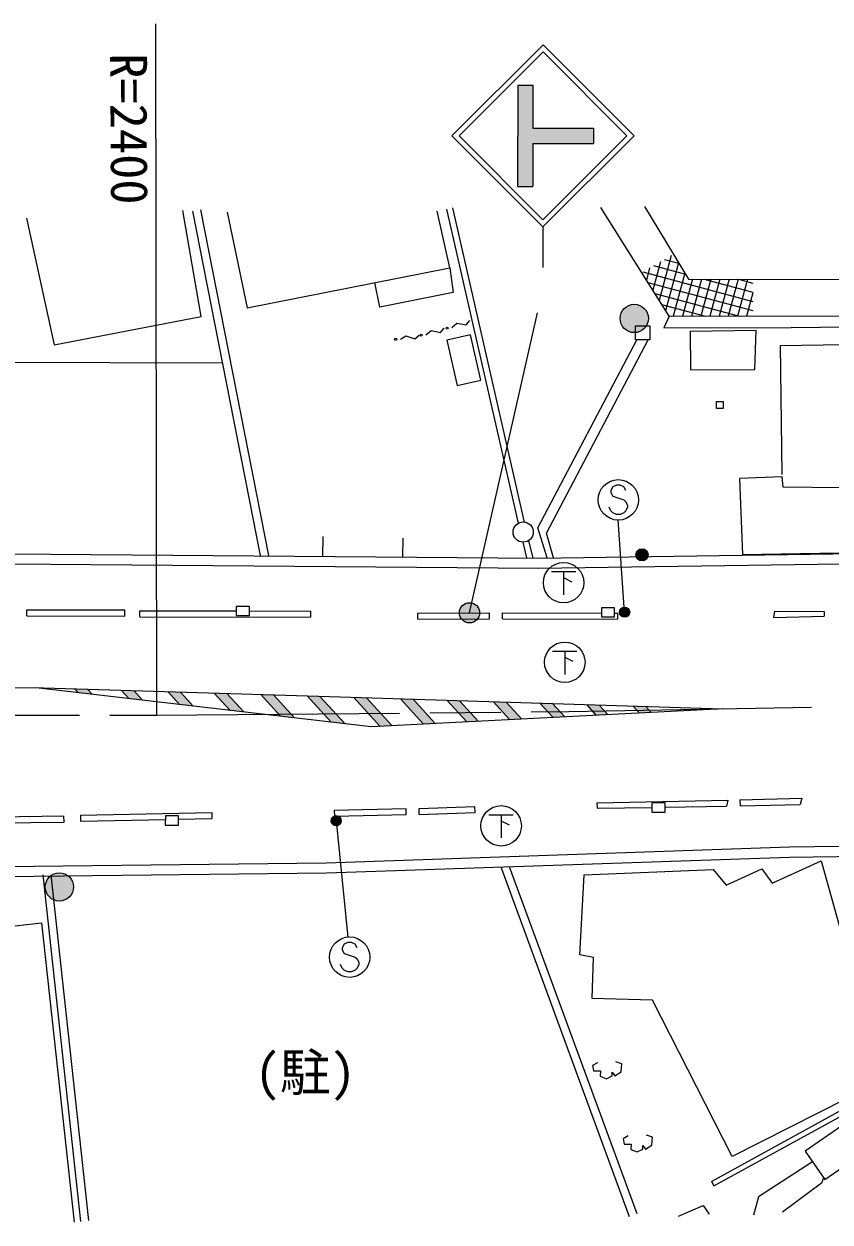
# Model space of a CAD drawing. Units: millimetres at full size, sheet at 1:1000; details may follow other scales. Extents: x 40000 to 680000, y 20000 to 380000.
# Drawn here: x 158241 to 198086, y 258583 to 317790 of the extents above; entities that cross this region are included whole.
import ezdxf
from ezdxf.enums import TextEntityAlignment as Align

# ---------------------------------------------------------------- set-up
doc = ezdxf.new("R2010")
doc.units = ezdxf.units.MM
doc.header["$LTSCALE"] = 1000
doc.linetypes.add('CHAIN', pattern=[18.5, 12, -1.5, 3.5, -1.5])
for name, color, linetype, lineweight in [('M-BGD', 7, 'Continuous', 25), ('M-BGD-EXST', 7, 'Continuous', 25), ('M-BMK', 2, 'CHAIN', 13), ('M-STR-STRC', 7, 'Continuous', 25)]:
    doc.layers.add(name, color=color, linetype=linetype, lineweight=lineweight)
doc.styles.add('ＭＳ ゴシック', font='')
doc.styles.get('ＭＳ ゴシック').set_extended_font_data('MS Gothic')

msp = doc.modelspace()

# ---------------------------------------------------------------- hatches: boundary and pattern name
at = {"layer": 'M-BGD'}
for points in [[(182649, 314761), (183399, 314761), (183397, 312636), (186397, 312634), (186397, 311884), (183397, 311886), (183395, 309761), (182645, 309761)], [(187709, 303237, 0.41421), (188409, 302536, 0.41421), (189109, 303236, 1)], [(189092, 291555, 0.41421), (188792, 291856, 0.41421), (188492, 291556, 1)], [(180766, 288691, 0.41421), (180266, 289191, 0.41421), (179766, 288691, 1)], [(188182, 288723, 0.41421), (187932, 288974, 0.41421), (187682, 288724, 0.41421), (187932, 288474, 0.41421)], [(161373, 284919), (160746, 284938), (160922, 284745), (161605, 284666)], [(163674, 284848), (163046, 284867), (163424, 284453), (164106, 284374)], [(165974, 284776), (165346, 284796), (165926, 284161), (166608, 284082)], [(168274, 284705), (167646, 284724), (168427, 283869), (169110, 283790)], [(170574, 284633), (169946, 284653), (170929, 283577), (171611, 283497)], [(172874, 284562), (172247, 284581), (173431, 283285), (174113, 283205)], [(175174, 284490), (174547, 284510), (175855, 283077), (176438, 283107)], [(177474, 284419), (176847, 284438), (177990, 283186), (178573, 283216)], [(179774, 284348), (179147, 284367), (180125, 283296), (180708, 283325)], [(182074, 284276), (181447, 284296), (182260, 283405), (182843, 283435)], [(184374, 284205), (183747, 284224), (184395, 283514), (184978, 283544)], [(186674, 284133), (186047, 284153), (186530, 283623), (187113, 283653)], [(188974, 284062), (188347, 284081), (188665, 283733), (189248, 283763)], [(173928, 278417, 0.41421), (173678, 278667, 0.41421), (173428, 278417, 1)], [(159293, 275143, 0.41421), (159993, 274443, 0.41421), (160693, 275142, 1)]]:
    msp.add_hatch(color=256, dxfattribs=at).paths.add_polyline_path(points)

# ---------------------------------------------------------------- linework, layer by layer
for p, q in [((164808, 283635), (164765, 317790)), ((179398, 312264), (183901, 316761)), ((188398, 312257), (183901, 316761)), ((179751, 312264), (183901, 316407)), ((188045, 312258), (183901, 316407)), ((182649, 314761), (182645, 309761)), ((182649, 314761), (183399, 314761)), ((183399, 314761), (183397, 312636)), ((183397, 312636), (186397, 312634)), ((186397, 312634), (186397, 311884)), ((179398, 312264), (183895, 307760)), ((179751, 312264), (183895, 308114)), ((183895, 308114), (188045, 312258)), ((183895, 307761), (188398, 312257)), ((183397, 311886), (183395, 309761)), ((183397, 311886), (186397, 311884)), ((182645, 309761), (183395, 309761)), ((166571, 308534), (169922, 291520)), ((166963, 308611), (170330, 291516)), ((182683, 293120), (179143, 308635)), ((182978, 293176), (179435, 308702)), ((183895, 307760), (183893, 305760)), ((190239, 306349), (189640, 304122)), ((190239, 306349), (189640, 304122)), ((189902, 306156), (190613, 305965)), ((189902, 306156), (190613, 305965)), ((188825, 305540), (194273, 304076)), ((188825, 305540), (194273, 304076)), ((189168, 305736), (189006, 305131)), ((189168, 305736), (189006, 305131)), ((189703, 306042), (189323, 304627)), ((189703, 306042), (189323, 304627)), ((189363, 305848), (190943, 305424)), ((189363, 305848), (190943, 305424)), ((190596, 305993), (189958, 303618)), ((190596, 305993), (189958, 303618)), ((189076, 305019), (194274, 303622)), ((189076, 305019), (194274, 303622)), ((190910, 305476), (190339, 303349)), ((190910, 305476), (190339, 303349)), ((191283, 305176), (190792, 303348)), ((191283, 305176), (190792, 303348)), ((191735, 305175), (191244, 303348)), ((191735, 305175), (191244, 303348)), ((192188, 305174), (191697, 303348)), ((192188, 305174), (191697, 303348)), ((191868, 305175), (194271, 304529)), ((191868, 305175), (194271, 304529)), ((192641, 305174), (192150, 303347)), ((192641, 305174), (192150, 303347)), ((193094, 305173), (192603, 303347)), ((193094, 305173), (192603, 303347)), ((193547, 305173), (193056, 303347)), ((193547, 305173), (193056, 303347)), ((194000, 305172), (193509, 303346)), ((194000, 305172), (193509, 303346)), ((193562, 305173), (194270, 304983)), ((193562, 305173), (194270, 304983)), ((189419, 304474), (193616, 303346)), ((189419, 304474), (193616, 303346)), ((194271, 304497), (193962, 303346)), ((194271, 304497), (193962, 303346)), ((189763, 303929), (191926, 303347)), ((189763, 303929), (191926, 303347)), ((180266, 288691), (183631, 303515)), ((190106, 303383), (190235, 303349)), ((190106, 303383), (190235, 303349)), ((149331, 301110), (168045, 301047)), ((187932, 288724), (187619, 293290)), ((173010, 292456), (173001, 291492)), ((176965, 292373), (176957, 291456)), ((182894, 292180), (183081, 291401)), ((183184, 292256), (183391, 291398)), ((158379, 288536), (158379, 288836)), ((158379, 288836), (163224, 288832)), ((158379, 288536), (163224, 288532)), ((163224, 288532), (163224, 288832)), ((163962, 288492), (163963, 288792)), ((163962, 288492), (172421, 288477)), ((163963, 288792), (168737, 288783)), ((169387, 288782), (172422, 288777)), ((172421, 288477), (172422, 288777)), ((177706, 288675), (181245, 288697)), ((177708, 288375), (177706, 288675)), ((177708, 288375), (181247, 288397)), ((181247, 288397), (181245, 288697)), ((181891, 288395), (181892, 288695)), ((181891, 288395), (187579, 288377)), ((181892, 288695), (186782, 288680)), ((187432, 288678), (187580, 288677)), ((187580, 288677), (187579, 288377)), ((195309, 288460), (195353, 288769)), ((195309, 288460), (197790, 288528)), ((195353, 288769), (197794, 288759)), ((197794, 288759), (197790, 288528)), ((160746, 284938), (160922, 284745)), ((161374, 284919), (161605, 284666)), ((163046, 284867), (163424, 284453)), ((163674, 284847), (164106, 284374)), ((165346, 284796), (165926, 284161)), ((165974, 284776), (166608, 284082)), ((167646, 284724), (168427, 283869)), ((168274, 284705), (169110, 283790)), ((169946, 284653), (170929, 283577)), ((170574, 284633), (171611, 283497)), ((172247, 284581), (173431, 283285)), ((172874, 284562), (174113, 283205)), ((174547, 284510), (175855, 283077)), ((175174, 284490), (176438, 283107)), ((176847, 284438), (177990, 283186)), ((177474, 284419), (178573, 283216)), ((179147, 284367), (180125, 283296)), ((179774, 284348), (180708, 283325)), ((181447, 284296), (182260, 283405)), ((182074, 284276), (182843, 283435)), ((183747, 284224), (184395, 283514)), ((184374, 284205), (184978, 283544)), ((186047, 284153), (186530, 283623)), ((186674, 284133), (187113, 283653)), ((188347, 284081), (188665, 283733)), ((188974, 284062), (189248, 283763)), ((193629, 279447), (196696, 279524)), ((196696, 279524), (196612, 279221)), ((173577, 278945), (177127, 279023)), ((173577, 278945), (173584, 278645)), ((177134, 278723), (177127, 279023)), ((177772, 279027), (180527, 279115)), ((177781, 278727), (177772, 279027)), ((180536, 278815), (180527, 279115)), ((186559, 279296), (193027, 279430)), ((186559, 279296), (186581, 279038)), ((186581, 279038), (189282, 279077)), ((189932, 279086), (192963, 279129)), ((193027, 279430), (192963, 279129)), ((193629, 279447), (193636, 279147)), ((193636, 279147), (196612, 279221)), ((153638, 278557), (160219, 278649)), ((153642, 278257), (160224, 278349)), ((160224, 278349), (160219, 278649)), ((161029, 278694), (167528, 278824)), ((161029, 278694), (161035, 278394)), ((161035, 278394), (165230, 278478)), ((165880, 278491), (167534, 278524)), ((167528, 278824), (167534, 278524)), ((173584, 278645), (177134, 278723)), ((173678, 278417), (174246, 272669)), ((177781, 278727), (180536, 278815)), ((181812, 276134), (188159, 258862)), ((182233, 276149), (188535, 259000)), ((159171, 275746), (161038, 258612)), ((159573, 275748), (161435, 258656)), ((126388, 269670), (159103, 273372)), ((159103, 273372), (160725, 258583)), ((192222, 260593), (192343, 260374))]:
    msp.add_line(p, q, dxfattribs=at)
for points in [[(188907, 308770), (191093, 305176), (201984, 305162), (211269, 306681), (218807, 307920), (222678, 309763)], [(224813, 309461), (223110, 307839), (219393, 306173), (208839, 304319), (201616, 303341), (190128, 303349), (186752, 308712)], [(158370, 308186), (159740, 301937), (167004, 303339), (166092, 308573)], [(168281, 308482), (169267, 303767), (179295, 305738), (178670, 308541)], [(179295, 305738), (179459, 304518), (175830, 303795), (175592, 305010)], [(190128, 303349), (189867, 302776), (196161, 302788), (201968, 302853), (209010, 303956), (208984, 304344)], [(178113, 302435), (178362, 302636), (178825, 302547), (179008, 302752)], [(179393, 302788), (179637, 302996), (180102, 302919), (180280, 303130)], [(191166, 302618), (191196, 300690), (194369, 300719), (194433, 302647), (191166, 302596)], [(176849, 302205), (177122, 302372), (177570, 302224), (177778, 302404)], [(184098, 291401), (183644, 292887), (188535, 302173)], [(184417, 291406), (184063, 292632), (189100, 302173)], [(195716, 295531), (195632, 301899), (209303, 302114), (209546, 293036), (206926, 292938), (206861, 292628), (199455, 292487)], [(193607, 295317), (193754, 291576), (199492, 291671), (199442, 292769), (198669, 292819), (198621, 294864), (195777, 294891), (195727, 295415), (193606, 295332)], [(153514, 291639), (183674, 291395), (223940, 291978), (241511, 292290), (258659, 292290), (282908, 292140), (305477, 291768), (341417, 291033), (363607, 290663), (369379, 290978), (377517, 291701), (384345, 291771), (386532, 291696), (387290, 291682)], [(153509, 291139), (183675, 290895), (223948, 291478), (241516, 291790), (258657, 291790), (282903, 291640), (305467, 291268), (341408, 290533), (363616, 290163), (369415, 290480), (377542, 291201), (384339, 291270), (386519, 291196), (387280, 291182)], [(153416, 285028), (159200, 284986), (173341, 284547), (192784, 283944), (175408, 283054), (158837, 284989)], [(152952, 276103), (173182, 276342), (196076, 277119), (225508, 277528), (240407, 277813), (242496, 277059), (262317, 276714), (266447, 277795), (295456, 277371), (322041, 276856), (352326, 276281), (386995, 275644)], [(152949, 275603), (173192, 275842), (196088, 276619), (225516, 277028), (240324, 277312), (242404, 276561), (262377, 276212), (266508, 277294), (295448, 276871), (322031, 276356), (352317, 275781), (386986, 275144)], [(192222, 260593), (200642, 265209), (199598, 268515)], [(192343, 260374), (200942, 265089), (199843, 268568)], [(186585, 266456), (186348, 266320), (186390, 266049), (186746, 266057), (186720, 265795), (187034, 265667), (187314, 265811), (187314, 265989), (187449, 265803), (187763, 266006), (187797, 266395), (187492, 266497)], [(188099, 262835), (187862, 262700), (187904, 262428), (188260, 262437), (188234, 262174), (188548, 262047), (188828, 262191), (188828, 262368), (188964, 262182), (189277, 262385), (189312, 262775), (189006, 262877)], [(197222, 261562), (194556, 259827), (194304, 258930)], [(197770, 260770), (197668, 260511), (195733, 259074)], [(190598, 258865), (191811, 259395), (192110, 258979)]]:
    msp.add_lwpolyline(points, dxfattribs=at)
for points in [[(188475, 302873), (189175, 302873), (189175, 302173), (188475, 302173)], [(180830, 300193), (180319, 302435), (179149, 302169), (179660, 299926)], [(192475, 299129), (192806, 299129), (192806, 298791), (192475, 298791)], [(168737, 288555), (169387, 288555), (169388, 289005), (168738, 289005)], [(186782, 288484), (187432, 288484), (187432, 288934), (186782, 288934)], [(189282, 278846), (189932, 278846), (189932, 279296), (189282, 279296)], [(165229, 278203), (165879, 278202), (165880, 278652), (165230, 278653)], [(192956, 275226), (194714, 276035), (195220, 275326), (197653, 276439), (199843, 268568), (198897, 268366), (200314, 265393), (193251, 261818), (189304, 269555), (186331, 269624), (186400, 271651), (185724, 271786), (185930, 275738), (192315, 276003)], [(197829, 260683), (200544, 262559), (199578, 263958), (196863, 262082)]]:
    msp.add_lwpolyline(points, close=True, dxfattribs=at)
for centre, radius in [((188409, 303236), 700), ((179162, 302753), 50), ((176615, 302207), 50), ((177880, 302407), 50), ((182919, 292680), 500), ((188792, 291556), 300), ((180266, 288691), 500), ((187932, 288724), 250), ((173678, 278417), 250), ((159993, 275143), 700)]:
    msp.add_circle(centre, radius, dxfattribs=at)
at = {"layer": 'M-BGD-EXST'}
for p, q in [((184316, 290729), (185516, 290729)), ((184916, 290729), (184916, 289579)), ((184916, 290429), (185316, 290229)), ((184374, 286794), (185574, 286794)), ((184974, 286794), (184974, 285644)), ((184974, 286494), (185374, 286294)), ((181227, 278713), (182427, 278713)), ((181827, 278713), (181827, 277563)), ((181827, 278413), (182227, 278213))]:
    msp.add_line(p, q, dxfattribs=at)
for centre in [(184916, 290179), (184974, 286244), (181827, 278163)]:
    msp.add_circle(centre, 1000, dxfattribs=at)
at = {"layer": 'M-BMK'}
msp.add_line((125489, 283612), (164808, 283635), dxfattribs=at)
msp.add_lwpolyline([(164808, 283635), (185166, 283809), (218416, 284429), (237088, 284706), (244077, 284785), (261761, 284745), (281320, 284575), (304188, 284198), (327120, 283766), (350767, 283289), (372308, 282881), (387123, 282609)], dxfattribs=at)
at = {"layer": 'M-STR-STRC'}
for p, q in [((187347, 294909), (187256, 294727)), ((187529, 295000), (187347, 294909)), ((187711, 295000), (187529, 295000)), ((187893, 294909), (187711, 295000)), ((187984, 294727), (187893, 294909)), ((187256, 294727), (187256, 294636)), ((187256, 294636), (187347, 294454)), ((187347, 294454), (187893, 294272)), ((187893, 294272), (187984, 294182)), ((187256, 293727), (187165, 293909)), ((187347, 293636), (187256, 293727)), ((187984, 293727), (187893, 293636)), ((187984, 294182), (188075, 294000)), ((188075, 293909), (187984, 293727)), ((188075, 294000), (188075, 293909)), ((187529, 293545), (187347, 293636)), ((187711, 293545), (187529, 293545)), ((187893, 293636), (187711, 293545)), ((174251, 272402), (174069, 272311)), ((174432, 272402), (174251, 272402)), ((174614, 272311), (174432, 272402)), ((174069, 272311), (173978, 272129)), ((173978, 272129), (173978, 272038)), ((173978, 272038), (174069, 271856)), ((174069, 271856), (174614, 271675)), ((174705, 272129), (174614, 272311)), ((173978, 271129), (173887, 271311)), ((174614, 271675), (174705, 271584)), ((174705, 271584), (174796, 271402)), ((174796, 271311), (174705, 271129)), ((174796, 271402), (174796, 271311)), ((174069, 271038), (173978, 271129)), ((174251, 270947), (174069, 271038)), ((174432, 270947), (174251, 270947)), ((174614, 271038), (174432, 270947)), ((174705, 271129), (174614, 271038))]:
    msp.add_line(p, q, dxfattribs=at)
for centre in [(187620, 294272), (174341, 271675)]:
    msp.add_circle(centre, 1000, dxfattribs=at)

# ---------------------------------------------------------------- texts
at = {"layer": 'M-BGD', "style": 'ＭＳ ゴシック'}
for s, rotation, p in [('R=2400', 270.451, (161945, 316335)), ('(駐)', 359.96, (169647, 264515))]:
    msp.add_text(s, height=1833, rotation=rotation, dxfattribs=at).set_placement(p, align=Align.BOTTOM_LEFT)

doc.saveas('drawing.dxf')
